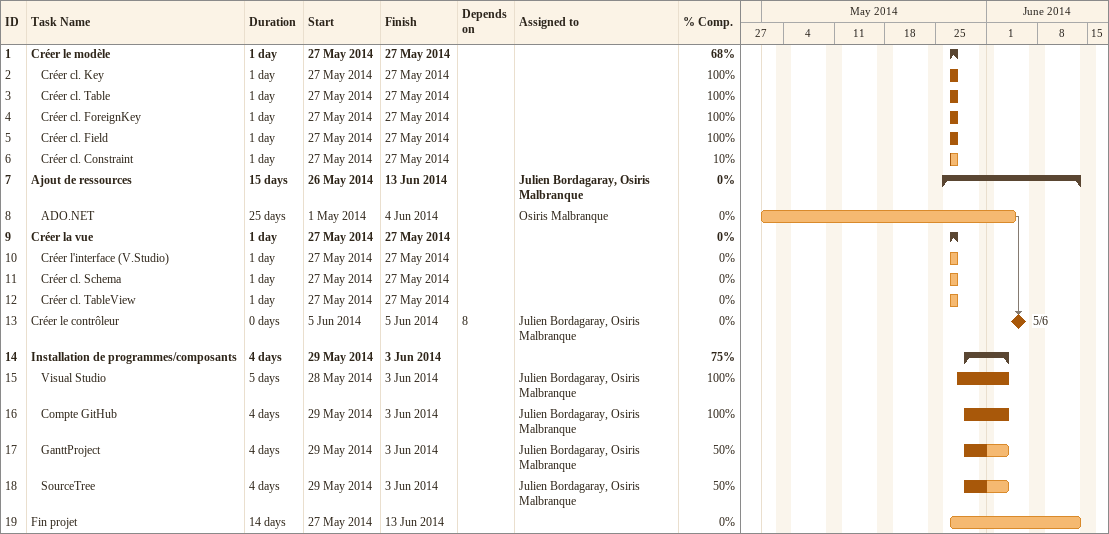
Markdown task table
| ID | Level | Task | Duration | Start | Finish | Predecessors | Resources | % complete |
|---|---|---|---|---|---|---|---|---|
| 1 | 1 | **Créer le modèle** | 1d | 2014-05-27 | 2014-05-27 |  |  | 68 |
| 2 | 2 | Créer cl. Key | 1d | 2014-05-27 | 2014-05-27 |  |  | 100 |
| 3 | 2 | Créer cl. Table | 1d | 2014-05-27 | 2014-05-27 |  |  | 100 |
| 4 | 2 | Créer cl. ForeignKey | 1d | 2014-05-27 | 2014-05-27 |  |  | 100 |
| 5 | 2 | Créer cl. Field | 1d | 2014-05-27 | 2014-05-27 |  |  | 100 |
| 6 | 2 | Créer cl. Constraint | 1d | 2014-05-27 | 2014-05-27 |  |  | 10 |
| 7 | 1 | **Ajout de ressources** | 15d | 2014-05-26 | 2014-06-13 |  | Julien Bordagaray, Osiris Malbranque | 0 |
| 8 | 2 | ADO.NET | 25d | 2014-05-01 | 2014-06-04 |  | Osiris Malbranque | 0 |
| 9 | 1 | **Créer la vue** | 1d | 2014-05-27 | 2014-05-27 |  |  | 0 |
| 10 | 2 | Créer l'interface (V.Studio) | 1d | 2014-05-27 | 2014-05-27 |  |  | 0 |
| 11 | 2 | Créer cl. Schema | 1d | 2014-05-27 | 2014-05-27 |  |  | 0 |
| 12 | 2 | Créer cl. TableView | 1d | 2014-05-27 | 2014-05-27 |  |  | 0 |
| 13 | 1 | Créer le contrôleur | 0d | 2014-06-05 | 2014-06-05 | 8 | Julien Bordagaray, Osiris Malbranque | 0 |
| 14 | 1 | **Installation de programmes/composants** | 4d | 2014-05-29 | 2014-06-03 |  |  | 75 |
| 15 | 2 | Visual Studio | 5d | 2014-05-28 | 2014-06-03 |  | Julien Bordagaray, Osiris Malbranque | 100 |
| 16 | 2 | Compte GitHub | 4d | 2014-05-29 | 2014-06-03 |  | Julien Bordagaray, Osiris Malbranque | 100 |
| 17 | 2 | GanttProject | 4d | 2014-05-29 | 2014-06-03 |  | Julien Bordagaray, Osiris Malbranque | 50 |
| 18 | 2 | SourceTree | 4d | 2014-05-29 | 2014-06-03 |  | Julien Bordagaray, Osiris Malbranque | 50 |
| 19 | 1 | Fin projet | 14d | 2014-05-27 | 2014-06-13 |  |  | 0 |
